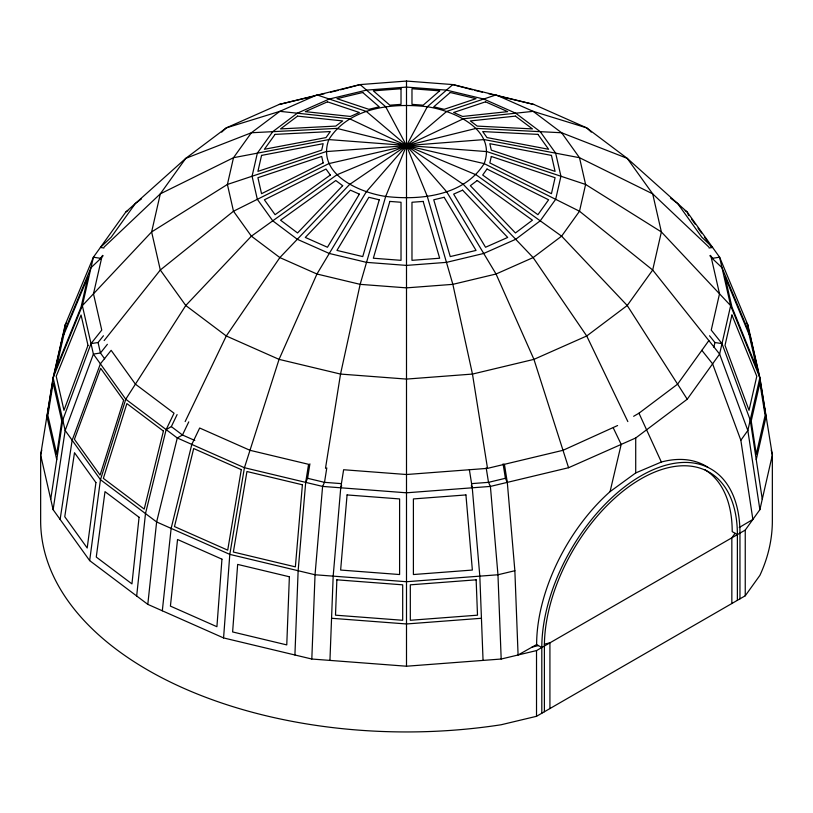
<?xml version="1.0" encoding="UTF-8"?>
<svg xmlns="http://www.w3.org/2000/svg" width="813" height="813" viewBox="0 0 813 813"><rect width="100%" height="100%" fill="white"/><g stroke="black" fill="none" stroke-linecap="round" stroke-linejoin="round"><path stroke-width="1.22" d="M294.916 654.993L298.137 570.726L305.698 482.373L308.584 464.314L249.987 450.3L199.673 428.014L191.807 444.406L171.137 528.389L162.315 610.787M771.232 450.097L772.35 455.006L772.35 520.726A365.85 211.217 0 0 1 759.881 575.391L745.247 595.787L536.519 716.304L501.184 724.749A365.85 211.217 0 0 1 40.65 520.726L40.65 455.006L53.119 377.689L65.162 324.885L93.393 257.213L125.771 212.071L185.771 158.352L226.278 127.885L279.062 104.491L360.149 84.582L406.5 81.056L452.851 84.582L533.938 104.491L586.722 127.885L627.23 158.352L687.229 212.071L719.607 257.213L747.838 324.885L759.881 377.689L772.35 455.006L759.881 509.67L745.247 530.076L536.519 650.583L501.184 659.028L406.5 666.223L311.816 659.028L315.038 574.761L322.598 486.418L324.499 482.343L326.806 467.892M329.946 660.41L333.178 576.143L340.738 487.8L343.625 469.741L406.5 474.518L487.515 468.359L563.013 450.3L617.595 425.545M311.816 659.028L223.575 637.931L229.805 554.385L244.428 467.719L279.062 359.366L316.948 274.011L366.297 191.807L406.5 145.629L446.703 111.401L496.052 94.908L533.145 111.34L586.722 127.885L591.295 132.113M136.665 595.98L145.486 513.582L166.157 429.599L174.033 413.207L135.415 384.153L111.147 350.332L100.395 363.838L72.154 440.26L60.121 519.436M223.575 637.931L147.803 604.364L156.624 521.956L177.285 437.983L182.468 434.996L188.758 421.876M147.803 604.364L89.664 560.614L100.456 479.7L125.771 399.224L185.771 305.505L251.39 236.166L336.867 174.815L406.5 145.629L463.359 118.779L533.145 111.34L561.61 132.753L627.23 158.352L652.687 193.85L708.855 247.03M50.731 499.202L62.774 420.026L91.005 343.614L101.757 330.098L93.485 293.798L101.757 257.497L91.005 267.68L62.774 335.363L61.798 341.44M89.664 560.614L53.119 509.67L65.162 430.494L93.393 354.082L82.347 305.647L93.393 257.213L100.456 258.3L103.149 255.76M61.005 345.464L61.788 340.596L53.394 377.374M64.166 331.074L65.162 324.885L66.554 322.934M305.698 482.373L307.599 478.298L309.905 463.847M325.485 468.359L340.535 374.071L360.149 284.347L385.687 196.441L406.5 145.629L427.313 106.757L452.851 84.582L472.465 89.796M53.119 378.604L47.886 411.043L49.268 404.976M48.292 410.169L46.88 416.347L56.747 459.619M41.768 450.097L40.65 455.006L53.119 509.67M100.223 259.357L102.56 255.373M713.855 347.232L714.932 342.517L709.546 335.769M756.253 459.619L766.12 416.347L764.708 410.169M504.416 464.314L507.302 482.373L514.863 570.726L518.084 654.993L536.631 644.546A140.121 80.904 -60 0 1 610.065 491.631L621.193 444.406L613.327 428.014M405.636 147.996L406.5 145.629L385.687 106.757L360.149 84.582L340.535 89.796M340.738 487.8L341.684 485.757M166.157 429.599L171.33 426.612L177.102 414.589M185.161 421.581L226.278 335.982L279.855 257.579L349.641 184.429L406.5 145.629L408.868 144.755M708.855 340.576L677.585 384.153L638.967 413.207L633.632 416.297M107.377 344.306L100.456 352.994L93.393 354.082L125.771 399.224L177.285 437.983L244.428 467.719L322.598 486.418L406.5 492.8L490.402 486.418L568.572 467.719L635.715 437.983L687.229 399.224L719.607 354.082L730.653 305.647L719.607 257.213L712.544 258.3L709.851 255.76M739.241 527.505L752.879 519.436L740.846 440.26L747.838 430.494L759.881 377.689L730.653 305.647L661.375 231.929L585.604 184.46L486.906 151.604L328.828 139.582L233.494 157.702L160.313 193.85L104.145 247.03M735.084 533.298L731.842 537.81L731.842 603.531M404.955 147.631L406.5 145.629L476.133 128.393L561.61 132.753L579.506 157.702L585.604 184.46L579.506 211.228L561.61 236.166L533.145 257.579L496.052 274.011L452.851 284.347L406.5 287.863L360.149 284.347L316.948 274.011L279.855 257.579L251.39 236.166L233.494 211.228L227.396 184.46L233.494 157.702L251.39 132.753L279.855 111.34L316.948 94.908L366.297 111.401L409.488 147.986M91.005 343.614L98.068 342.517L103.454 335.769M104.145 340.576L160.313 270.018L233.494 211.228L328.828 163.616L408.99 145.222M221.705 132.113L226.278 127.885L279.855 111.34L349.641 118.779L409.874 147.326M403.512 147.986L406.5 145.629L484.172 139.582L579.506 157.702L652.687 193.85L661.375 231.929L652.687 270.018L627.23 305.505L586.722 335.982L533.938 359.366L472.465 374.071L406.5 379.082L340.535 374.071L279.062 359.366L226.278 335.982L185.771 305.505L160.313 270.018L151.625 231.929L160.313 193.85L185.771 158.352L251.39 132.753L336.867 128.393L406.5 145.629L484.172 163.616L579.506 211.228L652.687 270.018L719.607 354.082L747.838 430.494L759.881 509.67M141.492 198.87L135.415 203.443L111.147 237.264L100.395 247.457L103.932 247.995M125.771 212.071L127.793 210.557M610.065 491.631L635.715 472.932L661.355 462.028A140.121 80.904 -60 0 1 707.879 467.282M403.126 147.326L406.5 145.629L409.01 145.629M402.862 146.747L406.5 145.629L411.53 146.37M279.062 104.491L314.712 95.964M317.172 95.385L324.55 93.617M330.698 92.143L338.076 90.385M507.302 482.373L505.401 478.298L488.501 482.343L471.581 483.623M514.863 570.726L497.963 574.761L406.5 581.722L315.038 574.761L229.805 554.385L156.624 521.956L100.456 479.7L65.162 430.494L53.119 377.689L82.347 305.647L151.625 231.929L227.396 184.46L326.094 151.604L406.5 145.629L410.138 146.747M532.068 647.107L538.44 645.593M544.334 644.181L549.923 642.839L549.923 708.56M709.068 247.995L712.605 247.457L701.853 237.264L677.585 203.443L670.654 198.23M401.47 146.37L406.5 145.629L476.133 174.815L561.61 236.166L627.23 305.505L687.229 399.224M481.438 618.276L406.5 623.967L331.562 618.276M403.99 145.629L406.5 145.629L463.359 184.429L533.145 257.579L586.722 335.982L627.839 421.581M341.379 483.623L324.499 482.343L307.599 478.298M714.932 342.517L721.995 343.614L750.226 420.026L762.269 499.202M404.01 145.222L406.5 145.629L446.703 191.807L496.052 274.011L533.938 359.366L568.572 467.719M474.924 90.385L482.302 92.143M488.45 93.617L495.828 95.385M498.288 95.964L533.938 104.491M404.132 144.755L406.5 145.629L408.045 147.631M194.805 440.463L182.468 434.996L171.33 426.612M737.381 600.34L737.381 534.619L732.208 531.631A136.462 78.79 -60 0 0 704.973 469.772M536.631 644.546L541.804 647.534L541.804 713.245M685.207 210.557L687.229 212.071L688.631 215.608M721.995 343.614L711.243 330.098L719.515 293.798L711.243 257.497L721.995 267.68L750.226 335.363L751.202 341.44M701.853 350.332L712.605 363.838L740.846 440.26M691.538 219.083L695.125 224.093M697.991 228.087L701.578 233.087M704.454 237.091L707.32 241.095M710.196 245.099L711.629 247.091M710.43 255.373L712.544 258.3M746.446 322.934L747.838 324.885L748.834 331.074M104.664 358.848L100.456 352.994L98.068 342.517M638.967 413.207L661.355 462.028M471.316 485.757L472.262 487.8L479.822 576.143L483.054 660.41M407.364 147.996L406.5 145.629L427.313 196.441L452.851 284.347L472.465 374.071L487.515 468.359M759.606 377.374L751.212 340.596L751.995 345.464M763.732 404.976L765.114 411.043L759.881 378.604M503.095 463.847L505.401 478.298M486.194 467.892L488.501 482.343L490.402 486.418L497.963 574.761L501.184 659.028M469.375 469.741L472.262 487.8M745.247 530.076L745.247 595.787M739.962 598.846L739.962 533.125A140.121 80.904 -60 0 0 640.888 475.92A140.121 80.904 -60 0 0 541.804 647.534M635.715 437.983L635.715 472.932M544.395 711.751L544.395 646.04A136.462 78.79 -60 0 1 640.888 478.908A136.462 78.79 -60 0 1 737.381 534.619M536.519 650.583L536.519 716.304M406.5 81.056L406.5 666.223M289.377 576.773L286.765 644.902L232.62 631.945L237.66 564.405L289.377 576.773M336.856 579.821L335.495 615.177L402.689 620.278L402.689 584.832L336.856 579.821M221.949 559.171L216.919 626.711L170.415 606.112L177.549 539.497L221.949 559.171M302.395 484.782L295.363 566.864L233.372 552.037L246.949 471.52L302.395 484.782M347.07 494.934L340.637 570.055L399.6 574.537L399.6 498.928L347.07 494.934M139.074 517.281L131.94 583.897L96.269 557.057L104.999 491.641L139.074 517.281M95.924 482.576L87.194 547.992L64.766 516.722L74.501 452.719L95.924 482.576M61.788 421.012L56.727 454.233L47.886 415.443L53.119 383.004L61.788 421.012M241.288 469.64L227.711 550.157L174.48 526.57L193.687 448.542L241.288 469.64M63.973 334.275L56.209 368.319L81.066 307.06L87.987 276.725L63.973 334.275M257.335 153.169L252.071 176.248L257.335 199.327L272.762 220.821L297.304 239.296L329.285 253.463L366.531 262.365L406.5 265.404L446.469 262.365L483.715 253.463L515.696 239.296L540.239 220.821L555.665 199.327L560.929 176.248L555.665 153.169L540.239 131.665L515.696 113.2L483.715 99.034L446.469 90.121L406.5 87.082L366.531 90.121L329.285 99.034L297.304 113.2L272.762 131.665L257.335 153.169M261.552 155.395L257.914 171.38L321.694 150.141L323.168 143.688L261.552 155.395M328.828 139.582C316.196 173.728 358.929 192.468 385.687 196.441C420.301 200.526 464.04 195.903 484.172 163.616C496.804 129.48 454.071 110.741 427.313 106.757C392.699 102.672 348.96 107.306 328.828 139.582M491.306 156.472L489.833 162.925L551.448 193.687L555.086 177.701L491.306 156.472M731.934 315.027L725.013 345.352L749.027 410.321L756.791 376.287L731.934 315.027M759.881 383.004L751.212 421.012L756.273 454.233L765.114 415.443L759.881 383.004M163.413 431.073L144.206 509.09L103.363 478.359L126.889 403.583L163.413 431.073M379.254 199.785L362.75 256.583L336.948 250.414L368.848 197.295L379.254 199.785M389.844 201.421L373.34 258.229L401.022 260.333L401.022 202.264L389.844 201.421M123.617 400.321L100.101 475.097L74.42 439.305L100.649 368.309L123.617 400.321M87.987 345.352L63.973 410.321L56.209 376.287L81.066 315.027L87.987 345.352M359.356 194.124L327.456 247.254L305.302 237.437L350.413 190.161L359.356 194.124M275.079 134.389L264.388 149.277L326.003 137.58L330.312 131.564L275.079 134.389M486.997 169.033L482.688 175.049L537.921 214.693L548.612 199.805L486.997 169.033M342.659 185.689L297.558 232.965L280.556 220.181L335.799 180.527L342.659 185.689M439.66 90.853L423.156 105.192L411.978 104.349L411.978 88.749L439.66 90.853M450.25 92.499L433.746 106.828L444.152 109.318L476.052 98.668L450.25 92.499M297.558 116.117L280.556 128.911L335.799 126.086L342.659 120.924L297.558 116.117M477.201 180.527L470.341 185.689L515.442 232.965L532.444 220.181L477.201 180.527M330.312 175.049L275.079 214.693L264.388 199.805L326.003 169.033L330.312 175.049M323.168 162.925L261.552 193.687L257.914 177.701L321.694 156.472L323.168 162.925M327.456 101.828L305.302 111.645L350.413 116.452L359.356 112.489L327.456 101.828M462.587 190.161L453.644 194.124L485.544 247.254L507.698 237.437L462.587 190.161M485.544 101.828L453.644 112.489L462.587 116.452L507.698 111.645L485.544 101.828M362.75 92.499L336.948 98.668L368.848 109.318L379.254 106.828L362.75 92.499M444.152 197.295L433.746 199.785L450.25 256.583L476.052 250.414L444.152 197.295M515.442 116.117L470.341 120.924L477.201 126.086L532.444 128.911L515.442 116.117M401.022 88.749L373.34 90.853L389.844 105.192L401.022 104.349L401.022 88.749M423.156 201.421L411.978 202.264L411.978 260.333L439.66 258.229L423.156 201.421M465.93 494.934L413.4 498.928L413.4 574.537L472.363 570.055L465.93 494.934M476.144 579.821L410.311 584.832L410.311 620.278L477.505 615.177L476.144 579.821M537.921 134.389L482.688 131.564L486.997 137.58L548.612 149.277L537.921 134.389M551.448 155.395L489.833 143.688L491.306 150.141L555.086 171.38L551.448 155.395M749.027 334.275L725.013 276.725L731.934 307.06L756.791 368.319L749.027 334.275"/></g></svg>
